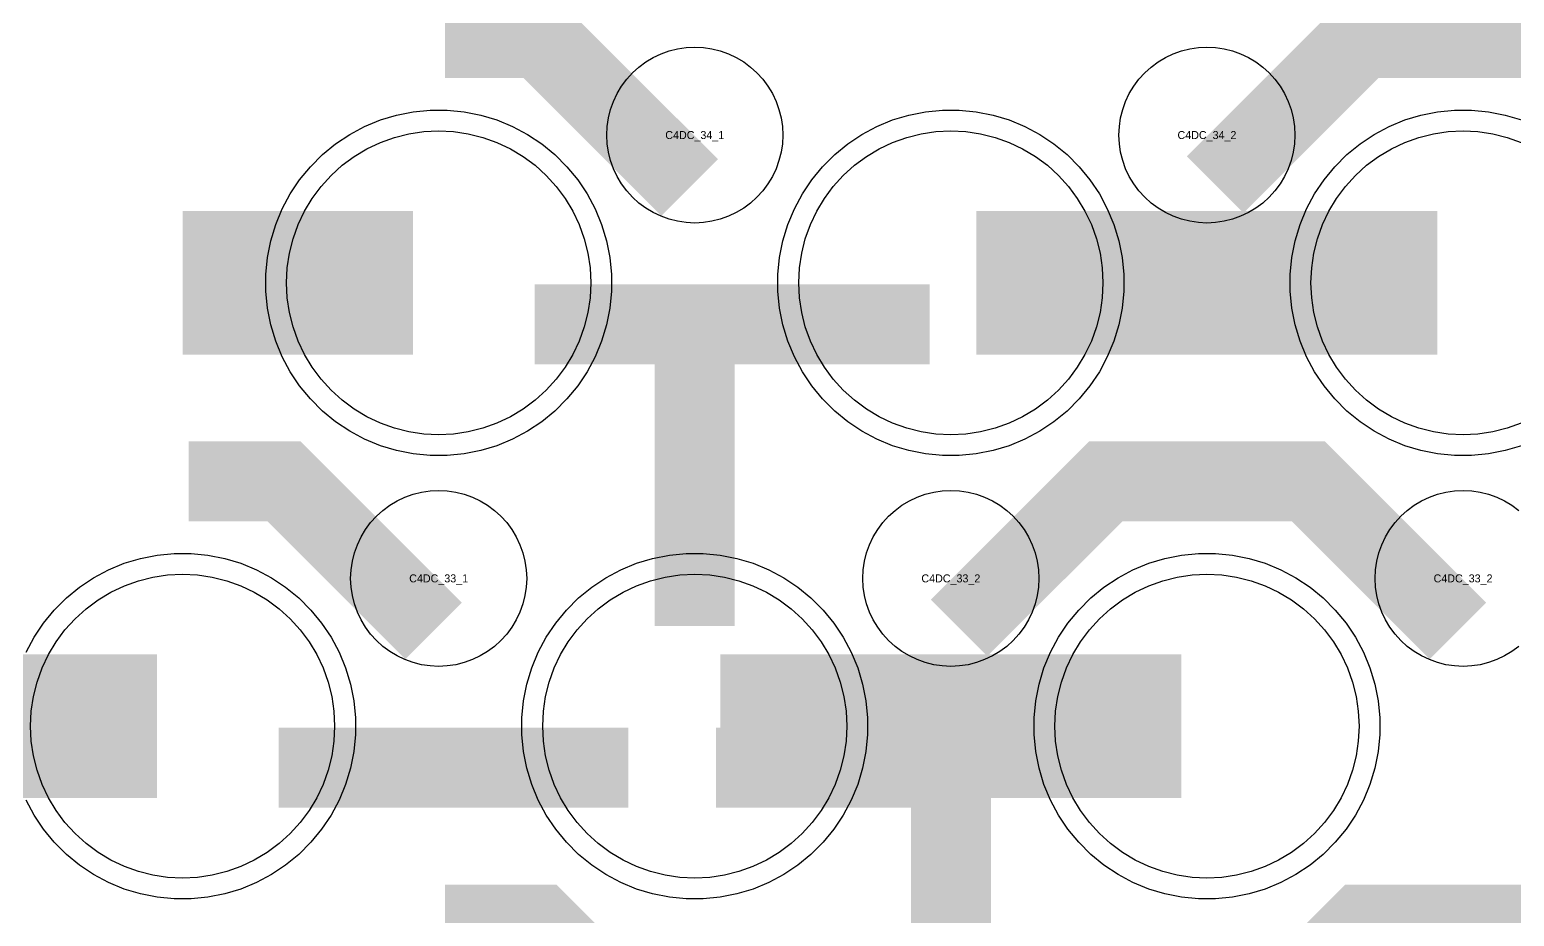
# Model space of a CAD drawing. Extents: x -11880 to 11880, y -14992 to 14992.
# Drawn here: x -11647.8 to -11184, y -10326.4 to -10049.3 of the extents above; entities that cross this region are included whole.
import ezdxf
from ezdxf.enums import TextEntityAlignment as Align

# ---------------------------------------------------------------- set-up
doc = ezdxf.new("R2010")
doc.units = 0
doc.header["$MEASUREMENT"] = 0
for name, color, linetype in [('GDS_775_DT_237', 138, 'CONTINUOUS'), ('RDL1_FS', 34, 'CONTINUOUS'), ('RDL_BS', 160, 'CONTINUOUS')]:
    doc.layers.add(name, color=color, linetype=linetype)

msp = doc.modelspace()

# ---------------------------------------------------------------- linework, layer by layer
at = {"layer": 'RDL1_FS'}
for points in [[(-11520, -10175.894), (-11524.657, -10175.665), (-11529.268, -10174.981), (-11533.791, -10173.849), (-11538.181, -10172.277), (-11542.395, -10170.285), (-11546.395, -10167.887), (-11550.14, -10165.109), (-11553.594, -10161.979), (-11556.724, -10158.525), (-11559.502, -10154.78), (-11561.9, -10150.78), (-11563.892, -10146.566), (-11565.464, -10142.176), (-11566.596, -10137.653), (-11567.28, -10133.042), (-11567.509, -10128.385), (-11567.28, -10123.728), (-11566.596, -10119.117), (-11565.464, -10114.594), (-11563.892, -10110.204), (-11561.9, -10105.99), (-11559.502, -10101.99), (-11556.724, -10098.245), (-11553.594, -10094.791), (-11550.14, -10091.661), (-11546.395, -10088.883), (-11542.395, -10086.485), (-11538.181, -10084.493), (-11533.791, -10082.921), (-11529.268, -10081.789), (-11524.657, -10081.105), (-11520, -10080.876), (-11515.343, -10081.105), (-11510.732, -10081.789), (-11506.209, -10082.921), (-11501.819, -10084.493), (-11497.605, -10086.485), (-11493.605, -10088.883), (-11489.86, -10091.661), (-11486.406, -10094.791), (-11483.276, -10098.245), (-11480.498, -10101.99), (-11478.1, -10105.99), (-11476.108, -10110.204), (-11474.536, -10114.594), (-11473.404, -10119.117), (-11472.72, -10123.728), (-11472.491, -10128.385), (-11472.72, -10133.042), (-11473.404, -10137.653), (-11474.536, -10142.176), (-11476.108, -10146.566), (-11478.1, -10150.78), (-11480.498, -10154.78), (-11483.276, -10158.525), (-11486.406, -10161.979), (-11489.86, -10165.109), (-11493.605, -10167.887), (-11497.605, -10170.285), (-11501.819, -10172.277), (-11506.209, -10173.849), (-11510.732, -10174.981), (-11515.343, -10175.665)], [(-11360, -10175.894), (-11364.657, -10175.665), (-11369.268, -10174.981), (-11373.791, -10173.849), (-11378.181, -10172.277), (-11382.395, -10170.285), (-11386.395, -10167.887), (-11390.14, -10165.109), (-11393.594, -10161.979), (-11396.724, -10158.525), (-11399.502, -10154.78), (-11401.9, -10150.78), (-11403.892, -10146.566), (-11405.464, -10142.176), (-11406.596, -10137.653), (-11407.28, -10133.042), (-11407.509, -10128.385), (-11407.28, -10123.728), (-11406.596, -10119.117), (-11405.464, -10114.594), (-11403.892, -10110.204), (-11401.9, -10105.99), (-11399.502, -10101.99), (-11396.724, -10098.245), (-11393.594, -10094.791), (-11390.14, -10091.661), (-11386.395, -10088.883), (-11382.395, -10086.485), (-11378.181, -10084.493), (-11373.791, -10082.921), (-11369.268, -10081.789), (-11364.657, -10081.105), (-11360, -10080.876), (-11355.343, -10081.105), (-11350.732, -10081.789), (-11346.209, -10082.921), (-11341.819, -10084.493), (-11337.605, -10086.485), (-11333.605, -10088.883), (-11329.86, -10091.661), (-11326.406, -10094.791), (-11323.276, -10098.245), (-11320.498, -10101.99), (-11318.1, -10105.99), (-11316.108, -10110.204), (-11314.536, -10114.594), (-11313.404, -10119.117), (-11312.72, -10123.728), (-11312.491, -10128.385), (-11312.72, -10133.042), (-11313.404, -10137.653), (-11314.536, -10142.176), (-11316.108, -10146.566), (-11318.1, -10150.78), (-11320.498, -10154.78), (-11323.276, -10158.525), (-11326.406, -10161.979), (-11329.86, -10165.109), (-11333.605, -10167.887), (-11337.605, -10170.285), (-11341.819, -10172.277), (-11346.209, -10173.849), (-11350.732, -10174.981), (-11355.343, -10175.665)], [(-11600, -10314.459), (-11604.657, -10314.23), (-11609.268, -10313.546), (-11613.791, -10312.414), (-11618.181, -10310.842), (-11622.395, -10308.85), (-11626.395, -10306.452), (-11630.14, -10303.674), (-11633.594, -10300.544), (-11636.724, -10297.09), (-11639.502, -10293.345), (-11641.9, -10289.345), (-11643.892, -10285.131), (-11645.464, -10280.741), (-11646.596, -10276.218), (-11647.28, -10271.607), (-11647.509, -10266.95), (-11647.28, -10262.293), (-11646.596, -10257.682), (-11645.464, -10253.159), (-11643.892, -10248.769), (-11641.9, -10244.555), (-11639.502, -10240.555), (-11636.724, -10236.81), (-11633.594, -10233.356), (-11630.14, -10230.226), (-11626.395, -10227.448), (-11622.395, -10225.05), (-11618.181, -10223.058), (-11613.791, -10221.486), (-11609.268, -10220.354), (-11604.657, -10219.67), (-11600, -10219.441), (-11595.343, -10219.67), (-11590.732, -10220.354), (-11586.209, -10221.486), (-11581.819, -10223.058), (-11577.605, -10225.05), (-11573.605, -10227.448), (-11569.86, -10230.226), (-11566.406, -10233.356), (-11563.276, -10236.81), (-11560.498, -10240.555), (-11558.1, -10244.555), (-11556.108, -10248.769), (-11554.536, -10253.159), (-11553.404, -10257.682), (-11552.72, -10262.293), (-11552.491, -10266.95), (-11552.72, -10271.607), (-11553.404, -10276.218), (-11554.536, -10280.741), (-11556.108, -10285.131), (-11558.1, -10289.345), (-11560.498, -10293.345), (-11563.276, -10297.09), (-11566.406, -10300.544), (-11569.86, -10303.674), (-11573.605, -10306.452), (-11577.605, -10308.85), (-11581.819, -10310.842), (-11586.209, -10312.414), (-11590.732, -10313.546), (-11595.343, -10314.23)], [(-11440, -10314.459), (-11444.657, -10314.23), (-11449.268, -10313.546), (-11453.791, -10312.414), (-11458.181, -10310.842), (-11462.395, -10308.85), (-11466.395, -10306.452), (-11470.14, -10303.674), (-11473.594, -10300.544), (-11476.724, -10297.09), (-11479.502, -10293.345), (-11481.9, -10289.345), (-11483.892, -10285.131), (-11485.464, -10280.741), (-11486.596, -10276.218), (-11487.28, -10271.607), (-11487.509, -10266.95), (-11487.28, -10262.293), (-11486.596, -10257.682), (-11485.464, -10253.159), (-11483.892, -10248.769), (-11481.9, -10244.555), (-11479.502, -10240.555), (-11476.724, -10236.81), (-11473.594, -10233.356), (-11470.14, -10230.226), (-11466.395, -10227.448), (-11462.395, -10225.05), (-11458.181, -10223.058), (-11453.791, -10221.486), (-11449.268, -10220.354), (-11444.657, -10219.67), (-11440, -10219.441), (-11435.343, -10219.67), (-11430.732, -10220.354), (-11426.209, -10221.486), (-11421.819, -10223.058), (-11417.605, -10225.05), (-11413.605, -10227.448), (-11409.86, -10230.226), (-11406.406, -10233.356), (-11403.276, -10236.81), (-11400.498, -10240.555), (-11398.1, -10244.555), (-11396.108, -10248.769), (-11394.536, -10253.159), (-11393.404, -10257.682), (-11392.72, -10262.293), (-11392.491, -10266.95), (-11392.72, -10271.607), (-11393.404, -10276.218), (-11394.536, -10280.741), (-11396.108, -10285.131), (-11398.1, -10289.345), (-11400.498, -10293.345), (-11403.276, -10297.09), (-11406.406, -10300.544), (-11409.86, -10303.674), (-11413.605, -10306.452), (-11417.605, -10308.85), (-11421.819, -10310.842), (-11426.209, -10312.414), (-11430.732, -10313.546), (-11435.343, -10314.23)], [(-11280, -10314.459), (-11284.657, -10314.23), (-11289.268, -10313.546), (-11293.791, -10312.414), (-11298.181, -10310.842), (-11302.395, -10308.85), (-11306.395, -10306.452), (-11310.14, -10303.674), (-11313.594, -10300.544), (-11316.724, -10297.09), (-11319.502, -10293.345), (-11321.9, -10289.345), (-11323.892, -10285.131), (-11325.464, -10280.741), (-11326.596, -10276.218), (-11327.28, -10271.607), (-11327.509, -10266.95), (-11327.28, -10262.293), (-11326.596, -10257.682), (-11325.464, -10253.159), (-11323.892, -10248.769), (-11321.9, -10244.555), (-11319.502, -10240.555), (-11316.724, -10236.81), (-11313.594, -10233.356), (-11310.14, -10230.226), (-11306.395, -10227.448), (-11302.395, -10225.05), (-11298.181, -10223.058), (-11293.791, -10221.486), (-11289.268, -10220.354), (-11284.657, -10219.67), (-11280, -10219.441), (-11275.343, -10219.67), (-11270.732, -10220.354), (-11266.209, -10221.486), (-11261.819, -10223.058), (-11257.605, -10225.05), (-11253.605, -10227.448), (-11249.86, -10230.226), (-11246.406, -10233.356), (-11243.276, -10236.81), (-11240.498, -10240.555), (-11238.1, -10244.555), (-11236.108, -10248.769), (-11234.536, -10253.159), (-11233.404, -10257.682), (-11232.72, -10262.293), (-11232.491, -10266.95), (-11232.72, -10271.607), (-11233.404, -10276.218), (-11234.536, -10280.741), (-11236.108, -10285.131), (-11238.1, -10289.345), (-11240.498, -10293.345), (-11243.276, -10297.09), (-11246.406, -10300.544), (-11249.86, -10303.674), (-11253.605, -10306.452), (-11257.605, -10308.85), (-11261.819, -10310.842), (-11266.209, -10312.414), (-11270.732, -10313.546), (-11275.343, -10314.23)]]:
    msp.add_lwpolyline(points, close=True, dxfattribs=at)
msp.add_lwpolyline([(-11181.819, -10172.277), (-11186.209, -10173.849), (-11190.732, -10174.981), (-11195.343, -10175.665), (-11200, -10175.894), (-11204.657, -10175.665), (-11209.268, -10174.981), (-11213.791, -10173.849), (-11218.181, -10172.277), (-11222.395, -10170.285), (-11226.395, -10167.887), (-11230.14, -10165.109), (-11233.594, -10161.979), (-11236.724, -10158.525), (-11239.502, -10154.78), (-11241.9, -10150.78), (-11243.892, -10146.566), (-11245.464, -10142.176), (-11246.596, -10137.653), (-11247.28, -10133.042), (-11247.509, -10128.385), (-11247.28, -10123.728), (-11246.596, -10119.117), (-11245.464, -10114.594), (-11243.892, -10110.204), (-11241.9, -10105.99), (-11239.502, -10101.99), (-11236.724, -10098.245), (-11233.594, -10094.791), (-11230.14, -10091.661), (-11226.395, -10088.883), (-11222.395, -10086.485), (-11218.181, -10084.493), (-11213.791, -10082.921), (-11209.268, -10081.789), (-11204.657, -10081.105), (-11200, -10080.876), (-11195.343, -10081.105), (-11190.732, -10081.789), (-11186.209, -10082.921), (-11181.819, -10084.493)], dxfattribs=at)
for points in [[(-11599.998, -10128.385, 45, 45, 0), (-11527.998, -10128.385, 45, 45, 0)], [(-11351.998, -10128.385, 45, 45, 0), (-11279.998, -10128.385, 45, 45, 0)], [(-11279.998, -10128.385, 45, 45, 0), (-11207.998, -10128.385, 45, 45, 0)], [(-11679.998, -10266.95, 45, 45, 0), (-11607.998, -10266.95, 45, 45, 0)], [(-11431.998, -10266.95, 45, 45, 0), (-11359.998, -10266.95, 45, 45, 0)], [(-11359.998, -10266.95, 45, 45, 0), (-11287.998, -10266.95, 45, 45, 0)]]:
    msp.add_lwpolyline(points, format="xyseb", dxfattribs=at)
at = {"layer": 'RDL_BS'}
for points in [[(-11441.599, -10098.598, 25, 25, 0), (-11488.313, -10051.884, 25, 25, 0), (-11518.071, -10051.884, 25, 25, 0)], [(-11277.438, -10097.699, 25, 25, 0), (-11231.623, -10051.884, 25, 25, 0), (-11198.07, -10051.884, 25, 25, 0)], [(-11121.599, -10098.598, 25, 25, 0), (-11168.313, -10051.884, 25, 25, 0), (-11198.071, -10051.884, 25, 25, 0)], [(-11440, -10235.68, 25, 25, 0), (-11440, -10128.903, 25, 25, 0)], [(-11440, -10235.68, 25, 25, 0), (-11440, -10128.903, 25, 25, 0)], [(-11489.984, -10141.398, 25, 25, 0), (-11380.719, -10141.398, 25, 25, 0)], [(-11452.5, -10141.403, 25, 25, 0), (-11387.833, -10141.403, 25, 25, 0)], [(-11452.5, -10141.403, 25, 25, 0), (-11366.667, -10141.403, 25, 25, 0)], [(-11521.599, -10237.163, 25, 25, 0), (-11568.313, -10190.449, 25, 25, 0), (-11598.071, -10190.449, 25, 25, 0)], [(-11357.438, -10236.264, 25, 25, 0), (-11311.623, -10190.449, 25, 25, 0), (-11278.07, -10190.449, 25, 25, 0)], [(-11201.599, -10237.163, 25, 25, 0), (-11248.313, -10190.449, 25, 25, 0), (-11278.071, -10190.449, 25, 25, 0)], [(-11360, -10374.245, 25, 25, 0), (-11360, -10267.468, 25, 25, 0)], [(-11360, -10374.245, 25, 25, 0), (-11360, -10267.468, 25, 25, 0)], [(-11569.984, -10279.963, 25, 25, 0), (-11460.719, -10279.963, 25, 25, 0)], [(-11347.5, -10279.968, 25, 25, 0), (-11433.333, -10279.968, 25, 25, 0)], [(-11347.5, -10279.968, 25, 25, 0), (-11412.167, -10279.968, 25, 25, 0)], [(-11441.599, -10375.728, 25, 25, 0), (-11488.313, -10329.014, 25, 25, 0), (-11518.071, -10329.014, 25, 25, 0)], [(-11277.438, -10374.829, 25, 25, 0), (-11231.623, -10329.014, 25, 25, 0), (-11198.07, -10329.014, 25, 25, 0)], [(-11121.599, -10375.728, 25, 25, 0), (-11168.313, -10329.014, 25, 25, 0), (-11198.071, -10329.014, 25, 25, 0)]]:
    msp.add_lwpolyline(points, format="xyseb", dxfattribs=at)
for points in [[(-11440, -10109.691), (-11442.693, -10109.559), (-11445.365, -10109.163), (-11447.984, -10108.506), (-11450.519, -10107.599), (-11452.956, -10106.447), (-11455.28, -10105.054), (-11457.443, -10103.451), (-11459.442, -10101.639), (-11461.254, -10099.64), (-11462.857, -10097.477), (-11464.25, -10095.153), (-11465.402, -10092.716), (-11466.309, -10090.181), (-11466.966, -10087.562), (-11467.362, -10084.89), (-11467.494, -10082.197), (-11467.362, -10079.504), (-11466.966, -10076.832), (-11466.309, -10074.213), (-11465.402, -10071.678), (-11464.25, -10069.241), (-11462.857, -10066.917), (-11461.254, -10064.754), (-11459.442, -10062.755), (-11457.443, -10060.943), (-11455.28, -10059.34), (-11452.956, -10057.947), (-11450.519, -10056.795), (-11447.984, -10055.888), (-11445.365, -10055.231), (-11442.693, -10054.835), (-11440, -10054.703), (-11437.307, -10054.835), (-11434.635, -10055.231), (-11432.016, -10055.888), (-11429.481, -10056.795), (-11427.044, -10057.947), (-11424.72, -10059.34), (-11422.557, -10060.943), (-11420.558, -10062.755), (-11418.746, -10064.754), (-11417.143, -10066.917), (-11415.75, -10069.241), (-11414.598, -10071.678), (-11413.691, -10074.213), (-11413.034, -10076.832), (-11412.638, -10079.504), (-11412.506, -10082.197), (-11412.638, -10084.89), (-11413.034, -10087.562), (-11413.691, -10090.181), (-11414.598, -10092.716), (-11415.75, -10095.153), (-11417.143, -10097.477), (-11418.746, -10099.64), (-11420.558, -10101.639), (-11422.557, -10103.451), (-11424.72, -10105.054), (-11427.044, -10106.447), (-11429.481, -10107.599), (-11432.016, -10108.506), (-11434.635, -10109.163), (-11437.307, -10109.559)], [(-11280, -10109.691), (-11282.693, -10109.559), (-11285.365, -10109.163), (-11287.984, -10108.506), (-11290.519, -10107.599), (-11292.956, -10106.447), (-11295.28, -10105.054), (-11297.443, -10103.451), (-11299.442, -10101.639), (-11301.254, -10099.64), (-11302.857, -10097.477), (-11304.25, -10095.153), (-11305.402, -10092.716), (-11306.309, -10090.181), (-11306.966, -10087.562), (-11307.362, -10084.89), (-11307.494, -10082.197), (-11307.362, -10079.504), (-11306.966, -10076.832), (-11306.309, -10074.213), (-11305.402, -10071.678), (-11304.25, -10069.241), (-11302.857, -10066.917), (-11301.254, -10064.754), (-11299.442, -10062.755), (-11297.443, -10060.943), (-11295.28, -10059.34), (-11292.956, -10057.947), (-11290.519, -10056.795), (-11287.984, -10055.888), (-11285.365, -10055.231), (-11282.693, -10054.835), (-11280, -10054.703), (-11277.307, -10054.835), (-11274.635, -10055.231), (-11272.016, -10055.888), (-11269.481, -10056.795), (-11267.044, -10057.947), (-11264.72, -10059.34), (-11262.557, -10060.943), (-11260.558, -10062.755), (-11258.746, -10064.754), (-11257.143, -10066.917), (-11255.75, -10069.241), (-11254.598, -10071.678), (-11253.691, -10074.213), (-11253.034, -10076.832), (-11252.638, -10079.504), (-11252.506, -10082.197), (-11252.638, -10084.89), (-11253.034, -10087.562), (-11253.691, -10090.181), (-11254.598, -10092.716), (-11255.75, -10095.153), (-11257.143, -10097.477), (-11258.746, -10099.64), (-11260.558, -10101.639), (-11262.557, -10103.451), (-11264.72, -10105.054), (-11267.044, -10106.447), (-11269.481, -10107.599), (-11272.016, -10108.506), (-11274.635, -10109.163), (-11277.307, -10109.559)], [(-11522.644, -10182.385), (-11527.938, -10181.868), (-11533.165, -10180.822), (-11538.205, -10179.291), (-11543.115, -10177.26), (-11547.777, -10174.768), (-11552.191, -10171.821), (-11556.292, -10168.459), (-11560.074, -10164.677), (-11563.436, -10160.576), (-11566.383, -10156.162), (-11568.875, -10151.5), (-11570.906, -10146.59), (-11572.437, -10141.55), (-11573.483, -10136.323), (-11574, -10131.029), (-11574, -10125.741), (-11573.483, -10120.447), (-11572.437, -10115.22), (-11570.906, -10110.18), (-11568.875, -10105.27), (-11566.383, -10100.608), (-11563.436, -10096.194), (-11560.074, -10092.093), (-11556.292, -10088.311), (-11552.191, -10084.949), (-11547.777, -10082.002), (-11543.115, -10079.51), (-11538.205, -10077.479), (-11533.165, -10075.948), (-11527.938, -10074.902), (-11522.644, -10074.385), (-11517.356, -10074.385), (-11512.062, -10074.902), (-11506.835, -10075.948), (-11501.795, -10077.479), (-11496.885, -10079.51), (-11492.223, -10082.002), (-11487.809, -10084.949), (-11483.708, -10088.311), (-11479.926, -10092.093), (-11476.564, -10096.194), (-11473.617, -10100.608), (-11471.125, -10105.27), (-11469.094, -10110.18), (-11467.563, -10115.22), (-11466.517, -10120.447), (-11466, -10125.741), (-11466, -10131.029), (-11466.517, -10136.323), (-11467.563, -10141.55), (-11469.094, -10146.59), (-11471.125, -10151.5), (-11473.617, -10156.162), (-11476.564, -10160.576), (-11479.926, -10164.677), (-11483.708, -10168.459), (-11487.809, -10171.821), (-11492.223, -10174.768), (-11496.885, -10177.26), (-11501.795, -10179.291), (-11506.835, -10180.822), (-11512.062, -10181.868), (-11517.356, -10182.385)], [(-11362.644, -10182.385), (-11367.938, -10181.868), (-11373.165, -10180.822), (-11378.205, -10179.291), (-11383.115, -10177.26), (-11387.777, -10174.768), (-11392.191, -10171.821), (-11396.292, -10168.459), (-11400.074, -10164.677), (-11403.436, -10160.576), (-11406.383, -10156.162), (-11408.875, -10151.5), (-11410.906, -10146.59), (-11412.437, -10141.55), (-11413.483, -10136.323), (-11414, -10131.029), (-11414, -10125.741), (-11413.483, -10120.447), (-11412.437, -10115.22), (-11410.906, -10110.18), (-11408.875, -10105.27), (-11406.383, -10100.608), (-11403.436, -10096.194), (-11400.074, -10092.093), (-11396.292, -10088.311), (-11392.191, -10084.949), (-11387.777, -10082.002), (-11383.115, -10079.51), (-11378.205, -10077.479), (-11373.165, -10075.948), (-11367.938, -10074.902), (-11362.644, -10074.385), (-11357.356, -10074.385), (-11352.062, -10074.902), (-11346.835, -10075.948), (-11341.795, -10077.479), (-11336.885, -10079.51), (-11332.223, -10082.002), (-11327.809, -10084.949), (-11323.708, -10088.311), (-11319.926, -10092.093), (-11316.564, -10096.194), (-11313.617, -10100.608), (-11311.125, -10105.27), (-11309.094, -10110.18), (-11307.563, -10115.22), (-11306.517, -10120.447), (-11306, -10125.741), (-11306, -10131.029), (-11306.517, -10136.323), (-11307.563, -10141.55), (-11309.094, -10146.59), (-11311.125, -10151.5), (-11313.617, -10156.162), (-11316.564, -10160.576), (-11319.926, -10164.677), (-11323.708, -10168.459), (-11327.809, -10171.821), (-11332.223, -10174.768), (-11336.885, -10177.26), (-11341.795, -10179.291), (-11346.835, -10180.822), (-11352.062, -10181.868), (-11357.356, -10182.385)], [(-11520, -10248.256), (-11522.693, -10248.124), (-11525.365, -10247.728), (-11527.984, -10247.071), (-11530.519, -10246.164), (-11532.956, -10245.012), (-11535.28, -10243.619), (-11537.443, -10242.016), (-11539.442, -10240.204), (-11541.254, -10238.205), (-11542.857, -10236.042), (-11544.25, -10233.718), (-11545.402, -10231.281), (-11546.309, -10228.746), (-11546.966, -10226.127), (-11547.362, -10223.455), (-11547.494, -10220.762), (-11547.362, -10218.069), (-11546.966, -10215.397), (-11546.309, -10212.778), (-11545.402, -10210.243), (-11544.25, -10207.806), (-11542.857, -10205.482), (-11541.254, -10203.319), (-11539.442, -10201.32), (-11537.443, -10199.508), (-11535.28, -10197.905), (-11532.956, -10196.512), (-11530.519, -10195.36), (-11527.984, -10194.453), (-11525.365, -10193.796), (-11522.693, -10193.4), (-11520, -10193.268), (-11517.307, -10193.4), (-11514.635, -10193.796), (-11512.016, -10194.453), (-11509.481, -10195.36), (-11507.044, -10196.512), (-11504.72, -10197.905), (-11502.557, -10199.508), (-11500.558, -10201.32), (-11498.746, -10203.319), (-11497.143, -10205.482), (-11495.75, -10207.806), (-11494.598, -10210.243), (-11493.691, -10212.778), (-11493.034, -10215.397), (-11492.638, -10218.069), (-11492.506, -10220.762), (-11492.638, -10223.455), (-11493.034, -10226.127), (-11493.691, -10228.746), (-11494.598, -10231.281), (-11495.75, -10233.718), (-11497.143, -10236.042), (-11498.746, -10238.205), (-11500.558, -10240.204), (-11502.557, -10242.016), (-11504.72, -10243.619), (-11507.044, -10245.012), (-11509.481, -10246.164), (-11512.016, -10247.071), (-11514.635, -10247.728), (-11517.307, -10248.124)], [(-11360, -10248.256), (-11362.693, -10248.124), (-11365.365, -10247.728), (-11367.984, -10247.071), (-11370.519, -10246.164), (-11372.956, -10245.012), (-11375.28, -10243.619), (-11377.443, -10242.016), (-11379.442, -10240.204), (-11381.254, -10238.205), (-11382.857, -10236.042), (-11384.25, -10233.718), (-11385.402, -10231.281), (-11386.309, -10228.746), (-11386.966, -10226.127), (-11387.362, -10223.455), (-11387.494, -10220.762), (-11387.362, -10218.069), (-11386.966, -10215.397), (-11386.309, -10212.778), (-11385.402, -10210.243), (-11384.25, -10207.806), (-11382.857, -10205.482), (-11381.254, -10203.319), (-11379.442, -10201.32), (-11377.443, -10199.508), (-11375.28, -10197.905), (-11372.956, -10196.512), (-11370.519, -10195.36), (-11367.984, -10194.453), (-11365.365, -10193.796), (-11362.693, -10193.4), (-11360, -10193.268), (-11357.307, -10193.4), (-11354.635, -10193.796), (-11352.016, -10194.453), (-11349.481, -10195.36), (-11347.044, -10196.512), (-11344.72, -10197.905), (-11342.557, -10199.508), (-11340.558, -10201.32), (-11338.746, -10203.319), (-11337.143, -10205.482), (-11335.75, -10207.806), (-11334.598, -10210.243), (-11333.691, -10212.778), (-11333.034, -10215.397), (-11332.638, -10218.069), (-11332.506, -10220.762), (-11332.638, -10223.455), (-11333.034, -10226.127), (-11333.691, -10228.746), (-11334.598, -10231.281), (-11335.75, -10233.718), (-11337.143, -10236.042), (-11338.746, -10238.205), (-11340.558, -10240.204), (-11342.557, -10242.016), (-11344.72, -10243.619), (-11347.044, -10245.012), (-11349.481, -10246.164), (-11352.016, -10247.071), (-11354.635, -10247.728), (-11357.307, -10248.124)], [(-11442.644, -10320.95), (-11447.938, -10320.433), (-11453.165, -10319.387), (-11458.205, -10317.856), (-11463.115, -10315.825), (-11467.777, -10313.333), (-11472.191, -10310.386), (-11476.292, -10307.024), (-11480.074, -10303.242), (-11483.436, -10299.141), (-11486.383, -10294.727), (-11488.875, -10290.065), (-11490.906, -10285.155), (-11492.437, -10280.115), (-11493.483, -10274.888), (-11494, -10269.594), (-11494, -10264.306), (-11493.483, -10259.012), (-11492.437, -10253.785), (-11490.906, -10248.745), (-11488.875, -10243.835), (-11486.383, -10239.173), (-11483.436, -10234.759), (-11480.074, -10230.658), (-11476.292, -10226.876), (-11472.191, -10223.514), (-11467.777, -10220.567), (-11463.115, -10218.075), (-11458.205, -10216.044), (-11453.165, -10214.513), (-11447.938, -10213.467), (-11442.644, -10212.95), (-11437.356, -10212.95), (-11432.062, -10213.467), (-11426.835, -10214.513), (-11421.795, -10216.044), (-11416.885, -10218.075), (-11412.223, -10220.567), (-11407.809, -10223.514), (-11403.708, -10226.876), (-11399.926, -10230.658), (-11396.564, -10234.759), (-11393.617, -10239.173), (-11391.125, -10243.835), (-11389.094, -10248.745), (-11387.563, -10253.785), (-11386.517, -10259.012), (-11386, -10264.306), (-11386, -10269.594), (-11386.517, -10274.888), (-11387.563, -10280.115), (-11389.094, -10285.155), (-11391.125, -10290.065), (-11393.617, -10294.727), (-11396.564, -10299.141), (-11399.926, -10303.242), (-11403.708, -10307.024), (-11407.809, -10310.386), (-11412.223, -10313.333), (-11416.885, -10315.825), (-11421.795, -10317.856), (-11426.835, -10319.387), (-11432.062, -10320.433), (-11437.356, -10320.95)], [(-11282.644, -10320.95), (-11287.938, -10320.433), (-11293.165, -10319.387), (-11298.205, -10317.856), (-11303.115, -10315.825), (-11307.777, -10313.333), (-11312.191, -10310.386), (-11316.292, -10307.024), (-11320.074, -10303.242), (-11323.436, -10299.141), (-11326.383, -10294.727), (-11328.875, -10290.065), (-11330.906, -10285.155), (-11332.437, -10280.115), (-11333.483, -10274.888), (-11334, -10269.594), (-11334, -10264.306), (-11333.483, -10259.012), (-11332.437, -10253.785), (-11330.906, -10248.745), (-11328.875, -10243.835), (-11326.383, -10239.173), (-11323.436, -10234.759), (-11320.074, -10230.658), (-11316.292, -10226.876), (-11312.191, -10223.514), (-11307.777, -10220.567), (-11303.115, -10218.075), (-11298.205, -10216.044), (-11293.165, -10214.513), (-11287.938, -10213.467), (-11282.644, -10212.95), (-11277.356, -10212.95), (-11272.062, -10213.467), (-11266.835, -10214.513), (-11261.795, -10216.044), (-11256.885, -10218.075), (-11252.223, -10220.567), (-11247.809, -10223.514), (-11243.708, -10226.876), (-11239.926, -10230.658), (-11236.564, -10234.759), (-11233.617, -10239.173), (-11231.125, -10243.835), (-11229.094, -10248.745), (-11227.563, -10253.785), (-11226.517, -10259.012), (-11226, -10264.306), (-11226, -10269.594), (-11226.517, -10274.888), (-11227.563, -10280.115), (-11229.094, -10285.155), (-11231.125, -10290.065), (-11233.617, -10294.727), (-11236.564, -10299.141), (-11239.926, -10303.242), (-11243.708, -10307.024), (-11247.809, -10310.386), (-11252.223, -10313.333), (-11256.885, -10315.825), (-11261.795, -10317.856), (-11266.835, -10319.387), (-11272.062, -10320.433), (-11277.356, -10320.95)]]:
    msp.add_lwpolyline(points, close=True, dxfattribs=at)
for points in [[(-11181.795, -10179.291), (-11186.835, -10180.822), (-11192.062, -10181.868), (-11197.356, -10182.385), (-11202.644, -10182.385), (-11207.938, -10181.868), (-11213.165, -10180.822), (-11218.205, -10179.291), (-11223.115, -10177.26), (-11227.777, -10174.768), (-11232.191, -10171.821), (-11236.292, -10168.459), (-11240.074, -10164.677), (-11243.436, -10160.576), (-11246.383, -10156.162), (-11248.875, -10151.5), (-11250.906, -10146.59), (-11252.437, -10141.55), (-11253.483, -10136.323), (-11254, -10131.029), (-11254, -10125.741), (-11253.483, -10120.447), (-11252.437, -10115.22), (-11250.906, -10110.18), (-11248.875, -10105.27), (-11246.383, -10100.608), (-11243.436, -10096.194), (-11240.074, -10092.093), (-11236.292, -10088.311), (-11232.191, -10084.949), (-11227.777, -10082.002), (-11223.115, -10079.51), (-11218.205, -10077.479), (-11213.165, -10075.948), (-11207.938, -10074.902), (-11202.644, -10074.385), (-11197.356, -10074.385), (-11192.062, -10074.902), (-11186.835, -10075.948), (-11181.795, -10077.479)], [(-11182.557, -10242.016), (-11184.72, -10243.619), (-11187.044, -10245.012), (-11189.481, -10246.164), (-11192.016, -10247.071), (-11194.635, -10247.728), (-11197.307, -10248.124), (-11200, -10248.256), (-11202.693, -10248.124), (-11205.365, -10247.728), (-11207.984, -10247.071), (-11210.519, -10246.164), (-11212.956, -10245.012), (-11215.28, -10243.619), (-11217.443, -10242.016), (-11219.442, -10240.204), (-11221.254, -10238.205), (-11222.857, -10236.042), (-11224.25, -10233.718), (-11225.402, -10231.281), (-11226.309, -10228.746), (-11226.966, -10226.127), (-11227.362, -10223.455), (-11227.494, -10220.762), (-11227.362, -10218.069), (-11226.966, -10215.397), (-11226.309, -10212.778), (-11225.402, -10210.243), (-11224.25, -10207.806), (-11222.857, -10205.482), (-11221.254, -10203.319), (-11219.442, -10201.32), (-11217.443, -10199.508), (-11215.28, -10197.905), (-11212.956, -10196.512), (-11210.519, -10195.36), (-11207.984, -10194.453), (-11205.365, -10193.796), (-11202.693, -10193.4), (-11200, -10193.268), (-11197.307, -10193.4), (-11194.635, -10193.796), (-11192.016, -10194.453), (-11189.481, -10195.36), (-11187.044, -10196.512), (-11184.72, -10197.905), (-11182.557, -10199.508)], [(-11648.875, -10243.835), (-11646.383, -10239.173), (-11643.436, -10234.759), (-11640.074, -10230.658), (-11636.292, -10226.876), (-11632.191, -10223.514), (-11627.777, -10220.567), (-11623.115, -10218.075), (-11618.205, -10216.044), (-11613.165, -10214.513), (-11607.938, -10213.467), (-11602.644, -10212.95), (-11597.356, -10212.95), (-11592.062, -10213.467), (-11586.835, -10214.513), (-11581.795, -10216.044), (-11576.885, -10218.075), (-11572.223, -10220.567), (-11567.809, -10223.514), (-11563.708, -10226.876), (-11559.926, -10230.658), (-11556.564, -10234.759), (-11553.617, -10239.173), (-11551.125, -10243.835), (-11549.094, -10248.745), (-11547.563, -10253.785), (-11546.517, -10259.012), (-11546, -10264.306), (-11546, -10269.594), (-11546.517, -10274.888), (-11547.563, -10280.115), (-11549.094, -10285.155), (-11551.125, -10290.065), (-11553.617, -10294.727), (-11556.564, -10299.141), (-11559.926, -10303.242), (-11563.708, -10307.024), (-11567.809, -10310.386), (-11572.223, -10313.333), (-11576.885, -10315.825), (-11581.795, -10317.856), (-11586.835, -10319.387), (-11592.062, -10320.433), (-11597.356, -10320.95), (-11602.644, -10320.95), (-11607.938, -10320.433), (-11613.165, -10319.387), (-11618.205, -10317.856), (-11623.115, -10315.825), (-11627.777, -10313.333), (-11632.191, -10310.386), (-11636.292, -10307.024), (-11640.074, -10303.242), (-11643.436, -10299.141), (-11646.383, -10294.727), (-11648.875, -10290.065)]]:
    msp.add_lwpolyline(points, dxfattribs=at)

# ---------------------------------------------------------------- texts
at = {"layer": 'GDS_775_DT_237'}
for s, p in [('C4DC_34_1', (-11440, -10082.197)), ('C4DC_34_1', (-11440, -10082.197)), ('C4DC_34_2', (-11280, -10082.197)), ('C4DC_34_2', (-11280, -10082.197)), ('C4DC_33_1', (-11520, -10220.762)), ('C4DC_33_1', (-11520, -10220.762)), ('C4DC_33_2', (-11360, -10220.762)), ('C4DC_33_2', (-11360, -10220.762)), ('C4DC_33_2', (-11200, -10220.762)), ('C4DC_33_2', (-11200, -10220.762))]:
    msp.add_text(s, height=2.5, dxfattribs=at).set_placement(p, align=Align.MIDDLE_CENTER)

doc.saveas('drawing.dxf')
